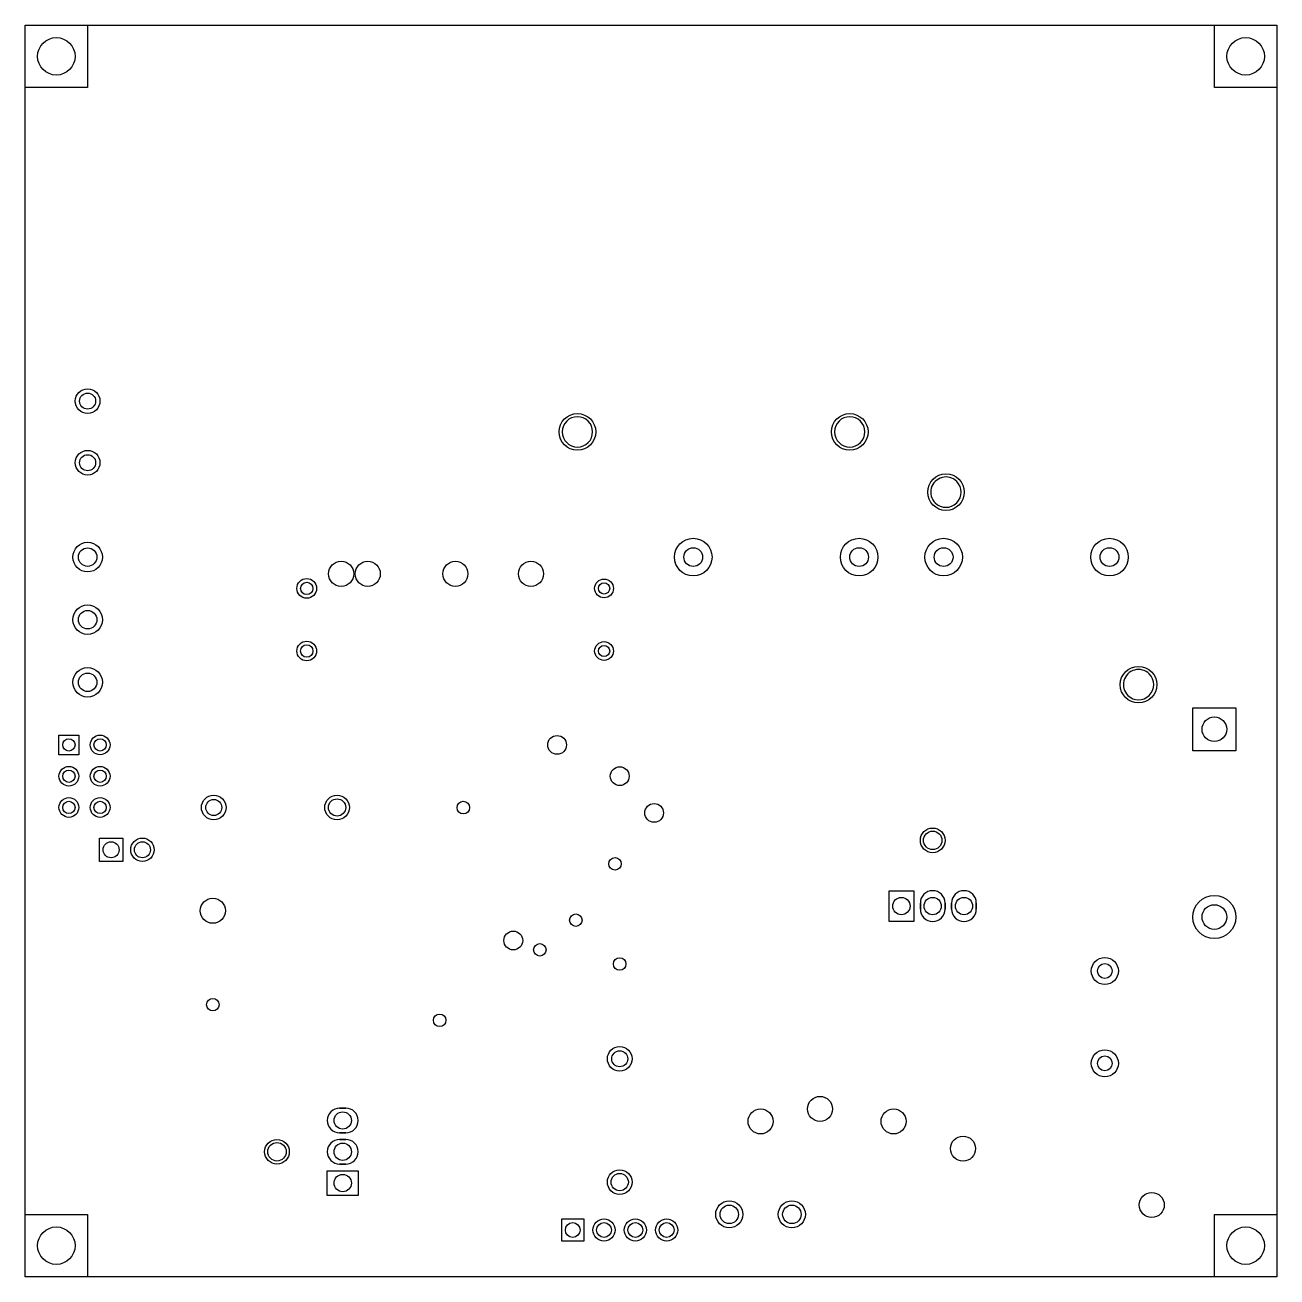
# Model space of a CAD drawing. Header units: millimetres. Extents: x 0 to 4000, y -3000 to 1000.
import ezdxf

# ---------------------------------------------------------------- set-up
doc = ezdxf.new("R2010")
doc.units = ezdxf.units.MM

msp = doc.modelspace()

# ---------------------------------------------------------------- linework, layer by layer
for points in [[(0, 1000), (4000, 1000), (4000, -3000), (0, -3000), (0, 1000)], [(0, 1000), (200, 1000), (200, 800), (0, 800)], [(3800, 1000), (4000, 1000), (4000, 800), (3800, 800)], [(1764.9, -251.4), (1765.1, -251.4)], [(2634.9, -251.4), (2635.1, -251.4)], [(1764.9, -348.4), (1765.1, -348.4)], [(2634.9, -348.4), (2635.1, -348.4)], [(2976.7, -458), (2976.8, -458.1)], [(2908.1, -526.6), (2908.3, -526.7)], [(3591.9, -1073.2), (3592, -1073.3)], [(3523.3, -1141.7), (3523.4, -1141.9)], [(3868.9, -1181.1), (3868.9, -1318.9), (3731.1, -1318.9), (3731.1, -1181.1)], [(108.5, -1268.5), (171.5, -1268.5), (171.5, -1331.5), (108.5, -1331.5)], [(237.6, -1597.6), (312.4, -1597.6), (312.4, -1672.4), (237.6, -1672.4)], [(2760.6, -1765.8), (2839.4, -1765.8), (2839.4, -1864.2), (2760.6, -1864.2)], [(2860.6, -1824.8), (2860.6, -1805.2)], [(2939.4, -1824.8), (2939.4, -1805.2)], [(2960.6, -1824.8), (2960.6, -1805.2)], [(3039.4, -1824.8), (3039.4, -1805.2)], [(1024.8, -2460.6), (1005.2, -2460.6)], [(1024.8, -2539.4), (1005.2, -2539.4)], [(1024.8, -2560.6), (1005.2, -2560.6)], [(1024.8, -2639.4), (1005.2, -2639.4)], [(965.8, -2739.4), (965.8, -2660.6), (1064.2, -2660.6), (1064.2, -2739.4)], [(0, -2800), (200, -2800), (200, -3000), (0, -3000)], [(3800, -2800), (4000, -2800), (4000, -3000), (3800, -3000)], [(1714.6, -2814.6), (1785.4, -2814.6), (1785.4, -2885.4), (1714.6, -2885.4)]]:
    msp.add_lwpolyline(points, close=True)
for centre, radius in [((100, 900), 60), ((3900, 900), 60), ((200, -201.6), 39.4), ((200, -201.6), 25.6), ((1765, -299.9), 58.5), ((2635, -299.9), 58.5), ((200, -398.4), 39.4), ((200, -398.4), 25.6), ((2942.5, -492.4), 58.5), ((2135, -700), 60), ((2665, -700), 60), ((2935, -700), 60), ((3465, -700), 60), ((200, -700), 47.2), ((200, -700), 29.5), ((2135, -700), 30), ((2665, -700), 30), ((2935, -700), 30), ((3465, -700), 30), ((1010, -753.5), 40), ((1095, -753.5), 40), ((1375, -753.5), 40), ((1616.5, -753.5), 40), ((900, -800), 31.5), ((900, -800), 19.7), ((1850, -800), 30), ((1850, -800), 18), ((200, -900), 47.2), ((200, -900), 29.5), ((900, -1000), 31.5), ((900, -1000), 19.7), ((1850, -1000), 30), ((1850, -1000), 18), ((200, -1100), 47.2), ((200, -1100), 29.5), ((3557.7, -1107.5), 58.5), ((3800, -1250), 39.4), ((240, -1300), 31.5), ((1700, -1300), 30), ((140, -1300), 19.7), ((240, -1300), 19.7), ((140, -1400), 31.5), ((140, -1400), 19.7), ((240, -1400), 31.5), ((240, -1400), 19.7), ((1900, -1400), 30), ((140, -1500), 31.5), ((240, -1500), 31.5), ((602.9, -1500), 39.4), ((603, -1500), 25.6), ((997, -1500), 39.4), ((997, -1500), 27.6), ((140, -1500), 19.7), ((240, -1500), 19.7), ((1400.3, -1500.3), 20), ((2010, -1517.4), 30), ((375, -1635), 37.4), ((2900, -1605), 39.4), ((2900, -1605), 29.5), ((275, -1635), 25.6), ((375, -1635), 25.6), ((1885, -1680), 20), ((600, -1830), 40), ((2800, -1815), 27.6), ((2900, -1815), 27.6), ((3000, -1815), 27.6), ((3800, -1850), 68.9), ((1760, -1860), 20), ((3800, -1850), 39.4), ((1560, -1925), 30), ((1645, -1955), 20), ((1900, -2000), 20), ((3450, -2022.4), 43.3), ((3450, -2022.4), 23.6), ((600, -2130), 20), ((1325, -2180), 20), ((1900, -2303), 39.4), ((1900, -2303), 25.6), ((3450, -2317.6), 43.3), ((3450, -2317.6), 23.6), ((2540, -2463), 40), ((1015, -2500), 27.6), ((2350, -2503), 40), ((2775, -2503), 40), ((2997, -2590), 40), ((805, -2600), 39.4), ((805, -2600), 29.5), ((1015, -2600), 27.6), ((1015, -2700), 27.6), ((1900, -2697), 39.4), ((1900, -2697), 27.6), ((2250, -2800), 43.3), ((2450, -2800), 43.3), ((3600, -2770), 40), ((2250, -2800), 29.5), ((2450, -2800), 29.5), ((100, -2900), 60), ((1750, -2850), 23.6), ((1850, -2850), 35.4), ((1850, -2850), 23.6), ((1950, -2850), 35.4), ((1950, -2850), 23.6), ((2050, -2850), 35.4), ((2050, -2850), 23.6), ((3900, -2900), 60)]:
    msp.add_circle(centre, radius)
for centre, radius, start, end in [((1765.1, -299.9), 48.5, 90, 270), ((1764.9, -299.9), 48.5, 270, 90), ((2635.1, -299.9), 48.5, 90, 270), ((2634.9, -299.9), 48.5, 270, 90), ((2942.5, -492.4), 48.5, 405, 585), ((2942.4, -492.3), 48.5, 585, 405), ((3557.7, -1107.6), 48.5, 405, 585), ((3557.6, -1107.5), 48.5, 585, 405), ((2900, -1805.2), 39.4, 0, 180), ((3000, -1805.2), 39.4, 0, 180), ((2900, -1824.8), 39.4, 180, 0), ((3000, -1824.8), 39.4, 180, 0), ((1005.2, -2500), 39.4, 90, 270), ((1024.8, -2500), 39.4, 270, 90), ((1005.2, -2600), 39.4, 90, 270), ((1024.8, -2600), 39.4, 270, 90)]:
    msp.add_arc(centre, radius, start, end)

doc.saveas('drawing.dxf')
